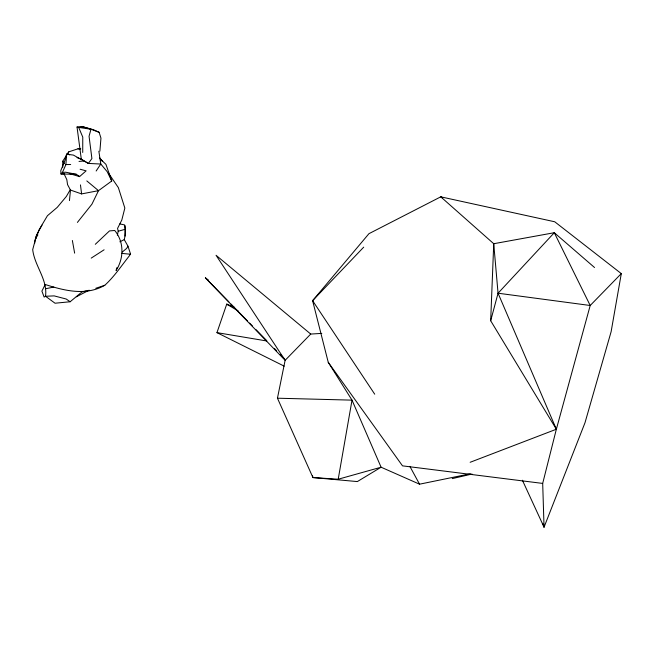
<?xml version="1.0" encoding="UTF-8"?>
<svg xmlns="http://www.w3.org/2000/svg" width="654" height="654" viewBox="0 0 654 654"><rect width="100%" height="100%" fill="white"/><g stroke="black" fill="none" stroke-linecap="round" stroke-linejoin="round"><path stroke-width="0.98" d="M82.723 152.472L82.772 137.119L78.676 127.399L77.025 127.023L81.309 159.143L88.372 163.426L100.781 164.031L107.215 171.708L111.728 181.011L98.509 190.666L81.595 193.911L70.485 190.061L67.558 184.641L66.806 179.572L63.994 173.719M42.011 225.099L36.722 234.696L32.7 249.624C34.531 265.925 47.791 279.52 45.527 296.262L55.034 303.219L70.133 301.756L81.815 292.068L86.353 290.777M70.133 301.756L66.218 299.025L54.143 295.886L45.527 296.262L44.137 297.079L41.897 291.12L45.224 284.498C64.444 290.752 86.132 296.099 104.803 285.275C114.213 276.691 121.546 265.638 129.492 255.657L130.498 253.883L127.963 246.174L124.268 239.609C125.445 234.892 125.911 229.546 124.554 224.894L119.756 223.93M442.48 197.9L440.763 196.829L554.723 221.771L621.3 273.609L611.122 331.692L584.987 422.77L544.054 527.189L542.689 483.42L556.358 429.237L490.68 320.746L493.729 243.721L440.763 196.829L368.938 233.682L312.604 300.677L328.243 362.3L352.016 400.142L381.094 467.209L419.549 484.189L470.357 473.774M80.115 169.239L86.115 170.841L79.559 176.621L76.346 174.291L60.969 173.98L62.424 172.452L65.915 164.563L66.569 154.246L66.896 153.755L69.651 154.81M99.89 151.139L100.953 138.149L99.146 132.321L93.579 129.762L83.05 126.811L77.025 127.023M34.67 243.321L34.973 240.288L36.722 234.696L36.076 238.645M69.447 200.606L70.485 190.061M277.451 398.204L312.931 477.559L338.2 479.227L352.016 400.142L277.451 398.204L285.119 360.321L310.724 334.063L321.801 333.393M117.352 235.17L118.219 231.238L117.557 228.409L121.808 220.038L124.84 208.054L118.366 187.641L108.842 173.678M490.68 320.746L498.054 293.213L493.729 243.721L554.298 232.71L594.535 267.519M116.878 267.641L116.093 270.511C123.974 258.281 124.227 241.923 114.728 230.486L109.48 230.919L95.296 244.31M470.152 462.288L556.358 429.237L590.202 305.492L621.3 273.609M284.196 366.15L216.956 332.633L226.742 304.126L234.23 307.233M67.436 154.319L68.752 151.859L77.94 148.826L80.744 148.842M70.338 189.603L66.332 196.47L57.266 207.351L47.431 215.722L38.946 230.044L36.698 236.495L37.891 234.9M127.963 246.174L126.655 248.397L122.257 252.076M62.776 167.211L62.759 161.219L68.752 151.859M96.146 171.005L100.781 164.031L98.86 151.238M77.409 222.409L91.92 204.195L98.509 190.666L86.802 180.913M498.054 293.213L554.298 232.71L590.202 305.492L498.054 293.213L556.358 429.237M363.706 247.155L312.604 300.677L374.717 394.19M76.338 296.81L89.116 290.18M91.217 258.109L104.1 249.795M119.837 241.817L124.268 239.609M95.778 288.283L104.803 285.275M338.2 479.227L381.094 467.209L357.354 481.573L312.931 477.559L312.473 475.572M118.219 231.238L125.315 229.26M452.249 478.614L472.016 474.036M45.788 288.708L53.832 287.057M64.689 173.621L60.969 173.98L60.773 170.661L64.967 160.32L66.569 154.246L73.362 155.072L88.372 163.426L91.903 158.562L89.058 136.261L90.971 129.247L83.05 126.811L78.676 127.399L90.971 129.247L99.146 132.321M79.02 161.424L83.81 160.99M62.424 172.452L65.613 172.198L76.346 174.291M65.915 164.563L70.673 164.522M77.94 148.826L79.984 148.842M121.758 253.392L130.498 254.234M542.689 483.42L402.504 465.852L328.243 362.3M216.956 332.633L266.832 340.987M69.349 173.547L79.559 176.621L78.137 175.378M77 157.622L81.309 159.143M229.391 305.647L226.742 304.126L238.121 310.928M310.724 334.063L216.057 255.281L285.119 360.321L205.397 277.852L208.659 280.288M99.465 158.186L105.94 164.367L111.728 181.011M100.602 159.437L102.662 161.456L99.637 157.802M205.397 277.852L228.908 301.919M231.042 304.11L247.433 320.885M249.566 323.076L252.419 325.986M255.984 329.632L266.668 340.579M274.508 348.598L276.642 350.789M280.206 354.435L284.482 358.809M62.759 161.219L64.403 163.631M409.911 466.433L419.549 484.189M522.399 480.232L544.054 527.189L542.763 523.314M72.365 240.484L74.638 253.147M80.475 184.902L81.595 193.911M124.955 225.605L124.979 228.467M124.996 230.38L125.053 236.11"/></g></svg>
